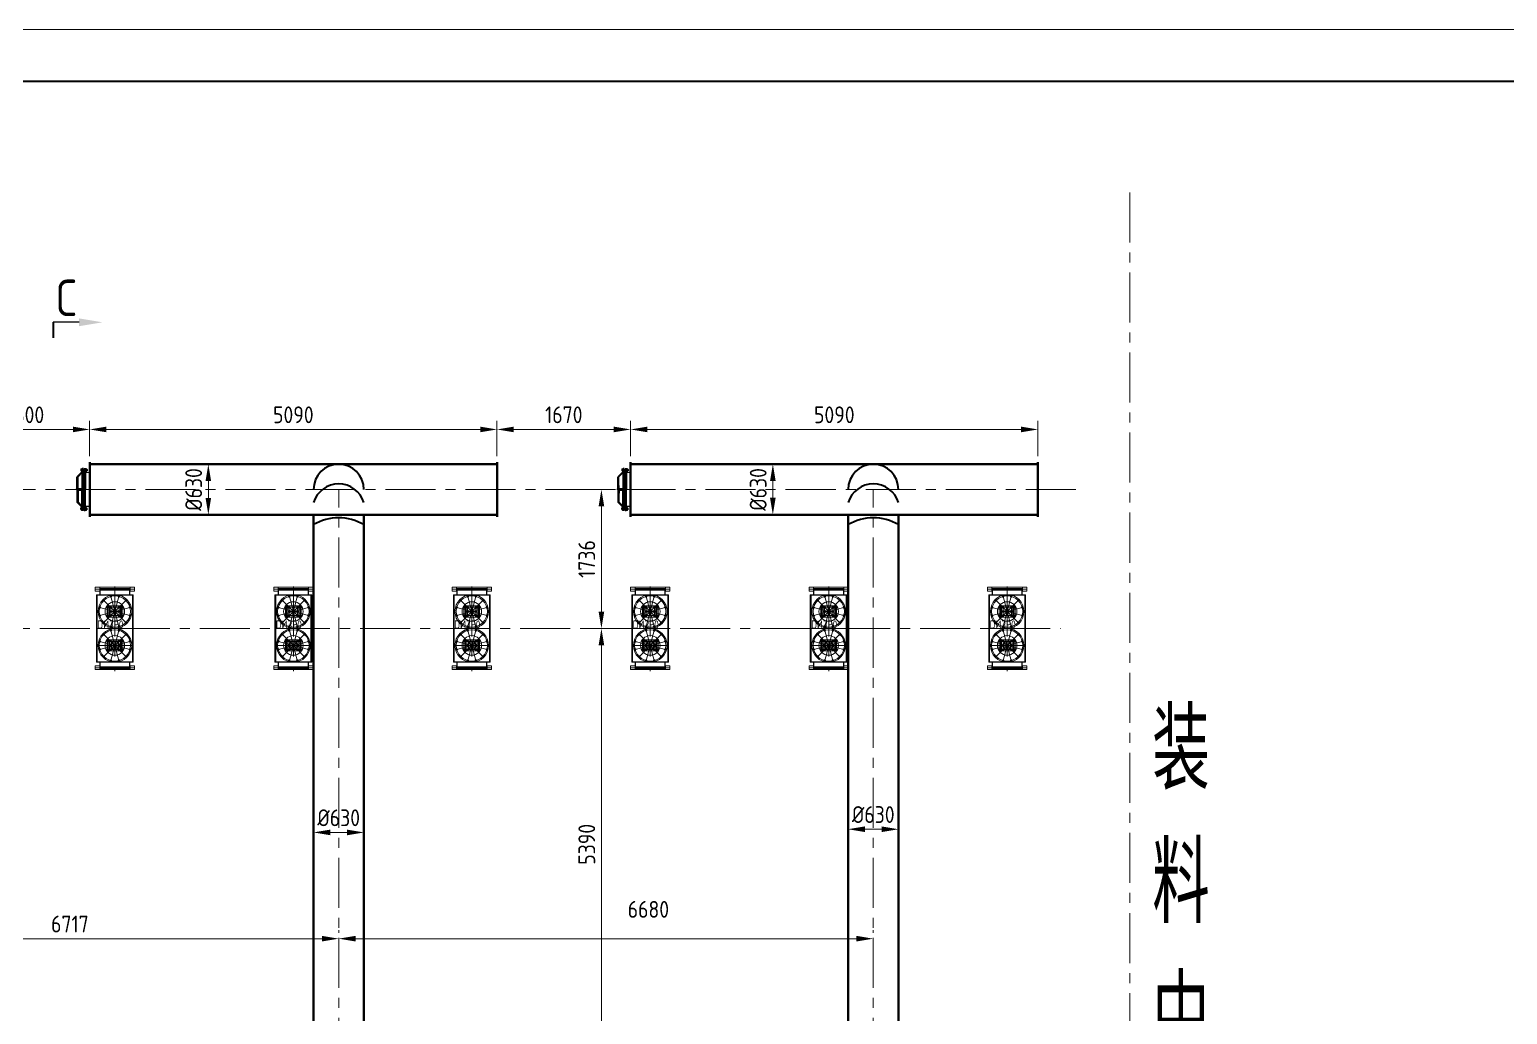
# Model space of a CAD drawing. Header units: millimetres. Extents: x 188205 to 604756, y -401673 to 15123.
# Drawn here: x 354019 to 372487, y -352976 to -340676 of the extents above; entities that cross this region are included whole.
import ezdxf

# ---------------------------------------------------------------- set-up
doc = ezdxf.new("R2010")
doc.units = ezdxf.units.MM
doc.header["$LTSCALE"] = 500
doc.linetypes.add('CENTER', pattern=[2, 1.25, -0.25, 0.25, -0.25])
doc.linetypes.add('PHANTOM2', pattern=[1.25, 0.625, -0.125, 0.125, -0.125, 0.125, -0.125])
for name, color, linetype, lineweight in [('2D', 4, 'PHANTOM2', 20), ('BIAOZHU', 3, 'Continuous', 25), ('SHI', 7, 'Continuous', 40), ('WEN', 3, 'Continuous', 20), ('XI', 2, 'Continuous', 20), ('ZHONG', 1, 'CENTER', 20)]:
    doc.layers.add(name, color=color, linetype=linetype, lineweight=lineweight)
doc.layers.add('air', color=7, linetype='Continuous', lineweight=50, true_color=0x77bec0)
doc.layers.add('HAN', color=9, linetype='Continuous')
doc.layers.add('X1', color=4, linetype='Continuous')
doc.styles.add('GB', font='gbenor.shx', dxfattribs={"bigfont": 'gbcbig.shx'})
doc.dimstyles.new('ISO-60', dxfattribs={"dimscale": 60, "dimtxt": 3.5, "dimasz": 3.5, "dimexe": 1.8, "dimexo": 1.25, "dimgap": 1.3, "dimtad": 1, "dimrnd": 1, "dimdsep": 46, "dimtxsty": 'GB', "dimcen": 0, "dimclrd": 3, "dimclre": 3, "dimclrt": 256, "dimadec": 0, "dimazin": 0, "dimtfac": 1, "dimtix": 1, "dimtmove": 0, "dimatfit": 3, "dimldrblk": 'DOTSMALL', "dimfxl": 0, "dimlwd": 20, "dimlwe": 20, "dimarcsym": 0})
pattern_1 = [(45, (-4402.3579, -2894.9538), (-0.71178518, 0.71178518), [])]
pattern_2 = [(45, (-4402.3579, -2812.4112), (-0.71178518, 0.71178518), [])]
pattern_3 = [(45, (204.382, -1206.0965), (-3.558926, 3.558926), [])]
pattern_4 = [(45, (204.3822, -1206.0965), (-0.7117852, 0.7117852), [])]

# ---------------------------------------------------------------- blocks, each defined once
blk = doc.blocks.new('防爆膜-DN400')
at = {"layer": 'WEN'}
h = blk.add_hatch(dxfattribs=at)
h.set_pattern_fill('ANSI31', color=256, scale=8.05293, style=0)
h.set_pattern_definition(pattern_1)
h.paths.add_polyline_path([(-76, -41), (-77, -41), (-77, -135), (-76, -135)])
h = blk.add_hatch(dxfattribs=at)
h.set_pattern_fill('ANSI31', color=256, scale=8.05293, style=0)
h.set_pattern_definition(pattern_1)
h.paths.add_polyline_path([(-76, -135), (-77, -135), (-77, -209), (-76, -209)])
at = {"layer": 'X1'}
h = blk.add_hatch(dxfattribs=at)
h.set_pattern_fill('ANSI31', color=256, scale=40.26465, style=0)
h.set_pattern_definition(pattern_3)
h.paths.add_polyline_path([(-56, 256), (-56, 256), (-56, 258), (-69, 258), (-69, 251), (-56, 251)])
h.paths.add_polyline_path([(-79, 258), (-93, 258), (-93, 251), (-79, 251)])
h.paths.add_polyline_path([(-79, 231), (-79, 232), (-93, 232), (-93, 227), (-93, 214), (-77, 214), (-77, 229)])
h.paths.add_polyline_path([(-56, 232), (-69, 232), (-69, 231, -0.198912), (-69, 231), (-72, 229), (-72, 214), (-56, 214)])
h = blk.add_hatch(dxfattribs=at)
h.set_pattern_fill('ANSI31', color=256, scale=8.05293, angle=90, style=0)
h.set_pattern_definition([(135, (204.3822, -1206.0965), (-0.7117852, -0.7117852), [])])
h.paths.add_polyline_path([(-76, 229), (-77, 229), (-77, 193), (-76, 193)])
h = blk.add_hatch(dxfattribs=at)
h.set_pattern_fill('ANSI31', color=256, scale=8.05293, angle=90, style=0)
h.set_pattern_definition([(135, (204.3822, -1200.7151), (-0.7117852, -0.7117852), [])])
h.paths.add_polyline_path([(-76, 193), (-77, 193), (-77, 193), (-77, 135), (-76, 135)])
at = {"layer": 'X1', "ltscale": 0.5}
h = blk.add_hatch(dxfattribs=at)
h.set_pattern_fill('ANSI37', color=256, scale=16.10586, style=0)
h.set_pattern_definition([(45, (204.3822, -1206.0965), (-1.4235704, 1.4235704), []), (135, (204.3822, -1206.0965), (-1.4235704, -1.4235704), [])])
h.paths.add_polyline_path([(-72, 229), (-76, 229), (-76, 214), (-72, 214)])
at = {"layer": 'X1'}
h = blk.add_hatch(dxfattribs=at)
h.set_pattern_fill('ANSI31', color=256, scale=24.15879, style=0)
h.set_pattern_definition([(45, (-2178.5933, -2894.9538), (-2.1353555, 2.1353555), [])])
h.paths.add_polyline_path([(-152, 45), (-157, 48), (-157, 21), (-152, 18)])
h.paths.add_polyline_path([(-147, 42), (-152, 45), (-152, 18), (-147, 16)])
h.paths.add_polyline_path([(-152, 18), (-157, 21), (-157, 6), (-152, 6)])
h.paths.add_polyline_path([(-147, 16), (-152, 18), (-152, 6), (-147, 6)])
h.paths.add_polyline_path([(-147, 48), (-152, 48), (-152, 45), (-147, 42)])
h.paths.add_polyline_path([(-152, 48), (-157, 48), (-157, 48), (-152, 45)])
h.paths.add_polyline_path([(-152, -6), (-157, -6), (-157, -48), (-152, -48)])
h.paths.add_polyline_path([(-147, -6), (-152, -6), (-152, -48), (-147, -48)])
h = blk.add_hatch(dxfattribs=at)
h.set_pattern_fill('ANSI31', color=256, scale=8.05293, style=0)
h.set_pattern_definition([(315, (-4402.3579, 2894.9538), (-0.71178518, -0.71178518), [])])
h.paths.add_polyline_path([(-76, 41), (-77, 41), (-77, 135), (-76, 135)])
h = blk.add_hatch(dxfattribs=at)
h.set_pattern_fill('ANSI31', color=256, scale=8.05293, style=0)
h.set_pattern_definition(pattern_4)
h.paths.add_polyline_path([(-76, 40), (-77, 40), (-77, 0), (-76, 0)])
h = blk.add_hatch(dxfattribs=at)
h.set_pattern_fill('ANSI31', color=256, scale=8.05293, style=0)
h.set_pattern_definition(pattern_4)
h.paths.add_polyline_path([(-76, 0), (-77, 0), (-77, -41), (-76, -41)])
at = {"layer": 'X1', "ltscale": 0.5}
h = blk.add_hatch(dxfattribs=at)
h.set_pattern_fill('ANSI31', color=256, scale=8.05293, style=0)
h.set_pattern_definition(pattern_2)
h.paths.add_polyline_path([(-76, -126), (-77, -126), (-77, -188), (-76, -188)])
h = blk.add_hatch(dxfattribs=at)
h.set_pattern_fill('ANSI31', color=256, scale=40.26465, style=0)
h.set_pattern_definition(pattern_3)
h.paths.add_polyline_path([(-93, -232), (-79, -232), (-79, -231), (-77, -229), (-77, -214), (-93, -214)])
h.paths.add_polyline_path([(-93, -251), (-93, -256), (-93, -258), (-79, -258), (-79, -251)])
at = {"layer": 'X1'}
h = blk.add_hatch(dxfattribs=at)
h.set_pattern_fill('ANSI31', color=256, scale=8.05293, style=0)
h.set_pattern_definition(pattern_2)
h.paths.add_polyline_path([(-76, -188), (-77, -188), (-77, -230), (-76, -230)])
at = {"layer": 'X1', "ltscale": 0.5}
h = blk.add_hatch(dxfattribs=at)
h.set_pattern_fill('ANSI31', color=256, scale=40.26465, style=0)
h.set_pattern_definition(pattern_3)
h.paths.add_polyline_path([(-72, -229), (-69, -231, -0.198912), (-69, -231), (-69, -232), (-56, -232), (-56, -227), (-56, -214), (-72, -214)])
h.paths.add_polyline_path([(-56, -258), (-56, -251), (-69, -251), (-69, -258)])
at = {"layer": '2D'}
for p, q in [((-61, 0), (-61, 214)), ((-61, 213), (0, 213)), ((-61, 210), (0, 210)), ((-61, 0), (-61, -214)), ((-61, -210), (0, -210)), ((-61, -213), (0, -213))]:
    blk.add_line(p, q, dxfattribs=at)
at = {"layer": 'HAN'}
for p, q in [((-91, 249), (-56, 249)), ((-91, 235), (-56, 235)), ((-38, 249), (-35, 249)), ((-38, 235), (-35, 235)), ((-91, -235), (-56, -235)), ((-91, -249), (-56, -249)), ((-38, -235), (-35, -235)), ((-38, -249), (-35, -249))]:
    blk.add_line(p, q, dxfattribs=at)
at = {"layer": 'HAN', "linetype": 'Continuous'}
for p, q in [((-160, 6), (-143, 6)), ((-97, 6), (-106, 6)), ((-82, 6), (-81, 6)), ((-160, -6), (-143, -6)), ((-97, -6), (-106, -6)), ((-82, -6), (-81, -6))]:
    blk.add_line(p, q, dxfattribs=at)
at = {"layer": 'SHI'}
for p, q in [((-97, 216), (-155, 158)), ((-93, 214), (-150, 156)), ((-105, 252), (-103, 256)), ((-105, 252), (-105, 231)), ((-105, 231), (-103, 228)), ((-103, 256), (-95, 256)), ((-103, 249), (-95, 249)), ((-103, 235), (-95, 235)), ((-103, 228), (-95, 228)), ((-97, 228), (-97, 216)), ((-97, 216), (-93, 214)), ((-95, 256), (-93, 256)), ((-95, 227), (-95, 256)), ((-95, 256), (-95, 228)), ((-95, 227), (-93, 227)), ((-93, 258), (-93, 10)), ((-79, 258), (-93, 258)), ((-79, 258), (-93, 258)), ((-93, 258), (-93, 199)), ((-93, 227), (-93, 256)), ((-93, 251), (-79, 251)), ((-93, 250), (-56, 250)), ((-93, 234), (-56, 234)), ((-93, 232), (-56, 232)), ((-91, 250), (-91, 234)), ((-81, 214), (-81, 0)), ((-79, 250), (-79, 258)), ((-79, 231), (-79, 234)), ((-79, 231), (-77, 229)), ((-79, 231), (-77, 229)), ((-77, 229), (-77, 0)), ((-77, 229), (-77, 188)), ((-77, 229), (-77, 188)), ((-77, 214), (-77, 0)), ((-77, 209), (-77, 0)), ((-77, 188), (-77, 209)), ((-76, 229), (-76, 0)), ((-75, 194), (-71, 199)), ((-75, 194), (-75, 0)), ((-69, 231), (-72, 229)), ((-72, 229), (-72, 198)), ((-72, 214), (-56, 214)), ((-72, 193), (-68, 197)), ((-72, 193), (-72, 0)), ((-71, 214), (-71, 199)), ((-69, 250), (-69, 258)), ((-69, 258), (-56, 258)), ((-69, 251), (-56, 251)), ((-69, 231), (-69, 234)), ((-68, 214), (-68, 197)), ((-56, 258), (-56, 0)), ((-56, 256), (-53, 256)), ((-56, 256), (-56, 228)), ((-56, 227), (-56, 256)), ((-56, 227), (-53, 227)), ((-53, 252), (-51, 256)), ((-53, 227), (-53, 256)), ((-53, 252), (-53, 231)), ((-53, 231), (-51, 228)), ((-51, 256), (-40, 256)), ((-51, 249), (-40, 249)), ((-51, 235), (-40, 235)), ((-51, 228), (-40, 228)), ((-38, 252), (-40, 256)), ((-38, 231), (-40, 228)), ((-38, 252), (-38, 231)), ((-38, 250), (-36, 250)), ((-38, 234), (-36, 234)), ((-35, 249), (-36, 250)), ((-36, 250), (-36, 234)), ((-36, 234), (-35, 235)), ((-35, 249), (-35, 235)), ((-160, 6), (-97, 6)), ((-160, -6), (-160, 6)), ((-160, 6), (-160, -6)), ((-160, 6), (-160, 6)), ((-157, 6), (-157, 48)), ((-157, 48), (-147, 48)), ((-155, 48), (-155, 158)), ((-155, 158), (-150, 156)), ((-150, 48), (-150, 156)), ((-147, 6), (-147, 48)), ((-143, 6), (-143, -6)), ((-106, 6), (-106, -6)), ((-97, -10), (-97, 10)), ((-91, 10), (-97, 10)), ((-91, 6), (-97, 6)), ((-89, 8), (-91, 10)), ((-89, -10), (-89, 10)), ((-83, 10), (-89, 10)), ((-89, -8), (-89, 8)), ((-83, 6), (-89, 6)), ((-82, 8), (-83, 10)), ((-82, -8), (-82, 8)), ((-82, 6), (-81, 6)), ((-81, 6), (-81, -6)), ((-81, -6), (-81, 6)), ((-81, 6), (-81, 6)), ((-160, -6), (-97, -6)), ((-160, -6), (-160, -6)), ((-157, -6), (-157, -48)), ((-157, -48), (-147, -48)), ((-155, -48), (-155, -158)), ((-155, -158), (-150, -156)), ((-97, -216), (-155, -158)), ((-150, -48), (-150, -156)), ((-93, -214), (-150, -156)), ((-147, -6), (-147, -48)), ((-91, -6), (-97, -6)), ((-91, -10), (-97, -10)), ((-93, -258), (-93, -10)), ((-89, -8), (-91, -10)), ((-83, -6), (-89, -6)), ((-83, -10), (-89, -10)), ((-82, -8), (-83, -10)), ((-82, -6), (-81, -6)), ((-81, -214), (-81, 0)), ((-81, -6), (-81, -6)), ((-77, -209), (-77, 0)), ((-77, -214), (-77, 0)), ((-77, -229), (-77, 0)), ((-76, -229), (-76, 0)), ((-75, -194), (-75, 0)), ((-72, -193), (-72, 0)), ((-56, -258), (-56, 0)), ((-105, -231), (-103, -228)), ((-105, -252), (-105, -231)), ((-105, -252), (-103, -256)), ((-103, -228), (-95, -228)), ((-103, -235), (-95, -235)), ((-103, -249), (-95, -249)), ((-103, -256), (-95, -256)), ((-97, -216), (-93, -214)), ((-97, -228), (-97, -216)), ((-95, -227), (-93, -227)), ((-95, -227), (-95, -256)), ((-95, -256), (-95, -228)), ((-95, -256), (-93, -256)), ((-93, -258), (-93, -192)), ((-93, -227), (-93, -256)), ((-93, -232), (-56, -232)), ((-93, -234), (-56, -234)), ((-93, -250), (-56, -250)), ((-93, -251), (-79, -251)), ((-79, -258), (-93, -258)), ((-79, -258), (-93, -258)), ((-91, -250), (-91, -234)), ((-79, -231), (-77, -229)), ((-79, -231), (-77, -229)), ((-79, -231), (-79, -234)), ((-79, -250), (-79, -258)), ((-75, -194), (-71, -199)), ((-72, -193), (-68, -197)), ((-72, -229), (-72, -198)), ((-72, -214), (-56, -214)), ((-69, -231), (-72, -229)), ((-71, -214), (-71, -199)), ((-69, -231), (-69, -234)), ((-69, -250), (-69, -258)), ((-69, -251), (-56, -251)), ((-69, -258), (-56, -258)), ((-68, -214), (-68, -197)), ((-56, -227), (-53, -227)), ((-56, -227), (-56, -256)), ((-56, -256), (-56, -228)), ((-56, -256), (-53, -256)), ((-53, -227), (-53, -256)), ((-53, -231), (-51, -228)), ((-53, -252), (-53, -231)), ((-53, -252), (-51, -256)), ((-51, -228), (-40, -228)), ((-51, -235), (-40, -235)), ((-51, -249), (-40, -249)), ((-51, -256), (-40, -256)), ((-38, -231), (-40, -228)), ((-38, -252), (-40, -256)), ((-38, -252), (-38, -231)), ((-38, -234), (-36, -234)), ((-38, -250), (-36, -250)), ((-36, -234), (-35, -235)), ((-36, -250), (-36, -234)), ((-35, -249), (-36, -250)), ((-35, -249), (-35, -235))]:
    blk.add_line(p, q, dxfattribs=at)
at = {"layer": 'SHI', "ltscale": 0.5}
for p, q in [((-93, 214), (-77, 214)), ((-77, 229), (-72, 229)), ((-77, 215), (-77, 215)), ((-76, 214), (-72, 214)), ((-93, -214), (-77, -214)), ((-77, -229), (-72, -229)), ((-76, -214), (-72, -214))]:
    blk.add_line(p, q, dxfattribs=at)
at = {"layer": 'SHI'}
for centre, radius, start, end in [((-100, 253), 5.6, 188.9393, 231.0607), ((-92, 242), 13.1, 147.7958, 212.2042), ((-100, 230), 5.6, 128.9393, 171.0607), ((-70, 231), 0.403, 315, 0), ((-48, 253), 5.6, 188.9393, 231.0607), ((-40, 242), 13.1, 147.7958, 212.2042), ((-48, 230), 5.6, 128.9393, 171.0607), ((-44, 253), 5.6, 308.9393, 351.0607), ((-51, 242), 13.1, 327.7958, 32.2042), ((-44, 230), 5.6, 8.9393, 51.0607), ((-93, 9), 3.39, 311.5501, 348.4499), ((-107, 0), 18.1, 340.1469, 19.8531), ((-85, 9), 3.39, 311.5501, 348.4499), ((-100, 0), 18.1, 340.1469, 19.8531), ((-93, -9), 3.39, 11.5501, 48.4499), ((-85, -9), 3.39, 11.5501, 48.4499), ((-100, -230), 5.6, 188.9393, 231.0607), ((-92, -242), 13.1, 147.7958, 212.2042), ((-100, -253), 5.6, 128.9393, 171.0607), ((-70, -231), 0.403, 0, 45), ((-48, -230), 5.6, 188.9393, 231.0607), ((-40, -242), 13.1, 147.7958, 212.2042), ((-48, -253), 5.6, 128.9393, 171.0607), ((-44, -230), 5.6, 308.9393, 351.0607), ((-51, -242), 13.1, 327.7958, 32.2042), ((-44, -253), 5.6, 8.9393, 51.0607)]:
    blk.add_arc(centre, radius, start, end, dxfattribs=at)
at = {"layer": 'WEN', "ltscale": 0.5}
for points in [[(-83, 214), (-81, 211), (-81, 214)], [(-68, 210), (-64, 214), (-68, 214)], [(-83, -214), (-81, -211), (-81, -214)], [(-68, -210), (-64, -214), (-68, -214)], [(-68, -210), (-64, -214), (-68, -214)]]:
    blk.add_solid(points, dxfattribs=at)
at = {"layer": 'ZHONG'}
for p, q in [((-95, 215), (-152, 157)), ((-27, 242), (-109, 242)), ((-95, 225), (-95, 215)), ((-165, 0), (0, 0)), ((-152, 0), (-152, 157)), ((-152, 0), (-152, -157)), ((-95, -215), (-152, -157)), ((-27, -242), (-109, -242)), ((-95, -225), (-95, -215))]:
    blk.add_line(p, q, dxfattribs=at)
blk = doc.blocks.new('air-master-1')
at = {"layer": 'air'}
for p, q in [((-27325, 16566), (-27325, 15886)), ((-27325, 16541), (-22235, 16541)), ((-22235, 16566), (-22235, 15886)), ((-20565, 16566), (-20565, 15886)), ((-20565, 16541), (-15475, 16541)), ((-15475, 16566), (-15475, 15886)), ((-27325, 15911), (-22235, 15911)), ((-24528, 410), (-24528, 15911)), ((-23898, 410), (-23898, 15911)), ((-20565, 15911), (-15475, 15911)), ((-17848, 510), (-17848, 15911)), ((-17218, 510), (-17218, 15911))]:
    blk.add_line(p, q, dxfattribs=at)
at = {"layer": 'SHI'}
for centre, radius, start, end in [((-24213, 16226), 315, 0, 180), ((-17533, 16226), 315, 0, 180), ((-24213, 15965), 330, 17.588, 162.412), ((-17533, 15965), 330, 17.588, 162.412), ((-24213, 15241), 630, 60, 120), ((-17533, 15241), 630, 60, 120)]:
    blk.add_arc(centre, radius, start, end, dxfattribs=at)
at = {"layer": 'ZHONG'}
for p, q in [((-15003, 16226), (-31833, 16226)), ((-24213, 0), (-24213, 16226)), ((-17533, 0), (-17533, 16226))]:
    blk.add_line(p, q, dxfattribs=at)
for p in [(-27325, 16226), (-20565, 16226)]:
    blk.add_blockref('防爆膜-DN400', p)
blk = doc.blocks.new('剖切箭头(上右)')
at = {"layer": 'BIAOZHU'}
blk.add_line((5, 0), (0, 0), dxfattribs=at)
blk.add_solid([(5, 0.75), (5, -0.75), (9.5, 0)], dxfattribs=at)
at = {"layer": 'SHI'}
blk.add_line((0, 0), (0, -3), dxfattribs=at)
at = {"layer": 'BIAOZHU', "style": 'GB', "flags": 8}
blk.add_attdef('A', (0.41, 1.2), '', height=7, dxfattribs=at)
blk = doc.blocks.new('*D158')
at = {"layer": 'Defpoints', "color": 0}
for p in [(360895, -348156), (360895, -353546), (361165, -353546)]:
    blk.add_point(p, dxfattribs=at)
at = {"layer": 'WEN', "color": 3, "lineweight": 20}
for p, q in [((360970, -348156), (361273, -348156)), ((361165, -348366), (361165, -353336)), ((360970, -353546), (361273, -353546))]:
    blk.add_line(p, q, dxfattribs=at)
at = {"layer": 'WEN', "color": 3}
for points in [[(361130, -348366), (361200, -348366), (361165, -348156)], [(361130, -353336), (361200, -353336), (361165, -353546)]]:
    blk.add_solid(points, dxfattribs=at)
at = {"layer": 'WEN', "insert": (360982, -350851), "char_height": 210, "attachment_point": 5, "rotation": 90, "style": 'GB'}
blk.add_mtext('5390', dxfattribs=at)
blk = doc.blocks.new('_DotSmall')
at = {"color": 0, "linetype": 'ByBlock', "const_width": 0.5}
blk.add_lwpolyline([(-0.0625, 0, 1), (0.0625, 0, 1)], format="xyb", close=True, dxfattribs=at)
blk = doc.blocks.new('*D160')
at = {"layer": 'Defpoints', "color": 0}
for p in [(360746, -346420), (361165, -346420), (360895, -348156)]:
    blk.add_point(p, dxfattribs=at)
at = {"layer": 'WEN', "color": 3, "lineweight": 20}
for p, q in [((360821, -346420), (361273, -346420)), ((361165, -347946), (361165, -346630)), ((360970, -348156), (361273, -348156))]:
    blk.add_line(p, q, dxfattribs=at)
at = {"layer": 'WEN', "color": 3}
for points in [[(361130, -346630), (361200, -346630), (361165, -346420)], [(361130, -347946), (361200, -347946), (361165, -348156)]]:
    blk.add_solid(points, dxfattribs=at)
at = {"layer": 'WEN', "insert": (360982, -347288), "char_height": 210, "attachment_point": 5, "rotation": 90, "style": 'GB'}
blk.add_mtext('1736', dxfattribs=at)
blk = doc.blocks.new('*D170')
at = {"layer": 'Defpoints', "color": 0}
for p in [(354770, -345670), (353170, -346080), (354770, -346080)]:
    blk.add_point(p, dxfattribs=at)
at = {"layer": 'WEN', "color": 3, "lineweight": 20}
for p, q in [((353170, -346005), (353170, -345562)), ((353380, -345670), (354560, -345670)), ((354770, -346005), (354770, -345562))]:
    blk.add_line(p, q, dxfattribs=at)
at = {"layer": 'WEN', "color": 3}
for points in [[(353380, -345635), (353380, -345705), (353170, -345670)], [(354560, -345635), (354560, -345705), (354770, -345670)]]:
    blk.add_solid(points, dxfattribs=at)
at = {"layer": 'WEN', "insert": (353970, -345487), "char_height": 210, "attachment_point": 5, "style": 'GB'}
blk.add_mtext('1600', dxfattribs=at)
blk = doc.blocks.new('*D171')
at = {"layer": 'Defpoints', "color": 0}
for p in [(359860, -345670), (354770, -346080), (359860, -346080)]:
    blk.add_point(p, dxfattribs=at)
at = {"layer": 'WEN', "color": 3, "lineweight": 20}
for p, q in [((354770, -346005), (354770, -345562)), ((354980, -345670), (359650, -345670)), ((359860, -346005), (359860, -345562))]:
    blk.add_line(p, q, dxfattribs=at)
at = {"layer": 'WEN', "color": 3}
for points in [[(354980, -345635), (354980, -345705), (354770, -345670)], [(359650, -345635), (359650, -345705), (359860, -345670)]]:
    blk.add_solid(points, dxfattribs=at)
at = {"layer": 'WEN', "insert": (357315, -345487), "char_height": 210, "attachment_point": 5, "style": 'GB'}
blk.add_mtext('5090', dxfattribs=at)
blk = doc.blocks.new('*D172')
at = {"layer": 'Defpoints', "color": 0}
for p in [(361530, -345670), (359860, -346080), (361530, -346079)]:
    blk.add_point(p, dxfattribs=at)
at = {"layer": 'WEN', "color": 3, "lineweight": 20}
for p, q in [((359860, -346005), (359860, -345562)), ((360070, -345670), (361320, -345670)), ((361530, -346004), (361530, -345562))]:
    blk.add_line(p, q, dxfattribs=at)
at = {"layer": 'WEN', "color": 3}
for points in [[(360070, -345635), (360070, -345705), (359860, -345670)], [(361320, -345635), (361320, -345705), (361530, -345670)]]:
    blk.add_solid(points, dxfattribs=at)
at = {"layer": 'WEN', "insert": (360695, -345487), "char_height": 210, "attachment_point": 5, "style": 'GB'}
blk.add_mtext('1670', dxfattribs=at)
blk = doc.blocks.new('*D173')
at = {"layer": 'Defpoints', "color": 0}
for p in [(366620, -345670), (361530, -346079), (366620, -346079)]:
    blk.add_point(p, dxfattribs=at)
at = {"layer": 'WEN', "color": 3, "lineweight": 20}
for p, q in [((361530, -346004), (361530, -345562)), ((361740, -345670), (366410, -345670)), ((366620, -346004), (366620, -345562))]:
    blk.add_line(p, q, dxfattribs=at)
at = {"layer": 'WEN', "color": 3}
for points in [[(361740, -345635), (361740, -345705), (361530, -345670)], [(366410, -345635), (366410, -345705), (366620, -345670)]]:
    blk.add_solid(points, dxfattribs=at)
at = {"layer": 'WEN', "insert": (364075, -345487), "char_height": 210, "attachment_point": 5, "style": 'GB'}
blk.add_mtext('5090', dxfattribs=at)
blk = doc.blocks.new('*D175')
at = {"layer": 'Defpoints', "color": 0}
for p in [(356212, -346105), (356253, -346105), (356212, -346735)]:
    blk.add_point(p, dxfattribs=at)
at = {"layer": 'WEN', "color": 3, "lineweight": 20}
for p, q in [((356287, -346105), (356361, -346105)), ((356253, -346525), (356253, -346315)), ((356287, -346735), (356361, -346735))]:
    blk.add_line(p, q, dxfattribs=at)
at = {"layer": 'WEN', "color": 3}
for points in [[(356218, -346315), (356288, -346315), (356253, -346105)], [(356218, -346525), (356288, -346525), (356253, -346735)]]:
    blk.add_solid(points, dxfattribs=at)
at = {"layer": 'WEN', "insert": (356070, -346420), "char_height": 210, "attachment_point": 5, "rotation": 90, "style": 'GB'}
blk.add_mtext('%%c630', dxfattribs=at)
blk = doc.blocks.new('*D176')
at = {"layer": 'Defpoints', "color": 0}
for p in [(363277, -346104), (363307, -346104), (363277, -346734)]:
    blk.add_point(p, dxfattribs=at)
at = {"layer": 'WEN', "color": 3, "lineweight": 20}
for p, q in [((363352, -346104), (363415, -346104)), ((363307, -346524), (363307, -346314)), ((363352, -346734), (363415, -346734))]:
    blk.add_line(p, q, dxfattribs=at)
at = {"layer": 'WEN', "color": 3}
for points in [[(363272, -346314), (363342, -346314), (363307, -346104)], [(363272, -346524), (363342, -346524), (363307, -346734)]]:
    blk.add_solid(points, dxfattribs=at)
at = {"layer": 'WEN', "insert": (363124, -346419), "char_height": 210, "attachment_point": 5, "rotation": 90, "style": 'GB'}
blk.add_mtext('%%c630', dxfattribs=at)
blk = doc.blocks.new('*D193')
at = {"layer": 'Defpoints', "color": 0}
for p in [(357567, -350703), (358197, -350703), (358197, -350703)]:
    blk.add_point(p, dxfattribs=at)
at = {"layer": 'WEN', "color": 3, "lineweight": 20}
for p, q in [((357567, -350628), (357567, -350595)), ((358197, -350628), (358197, -350595)), ((357777, -350703), (357987, -350703))]:
    blk.add_line(p, q, dxfattribs=at)
at = {"layer": 'WEN', "color": 3}
for points in [[(357777, -350668), (357777, -350738), (357567, -350703)], [(357987, -350668), (357987, -350738), (358197, -350703)]]:
    blk.add_solid(points, dxfattribs=at)
at = {"layer": 'WEN', "insert": (357882, -350520), "char_height": 210, "attachment_point": 5, "style": 'GB'}
blk.add_mtext('%%c630', dxfattribs=at)
blk = doc.blocks.new('*D194')
at = {"layer": 'Defpoints', "color": 0}
for p in [(364877, -350663), (364247, -350703), (364877, -350703)]:
    blk.add_point(p, dxfattribs=at)
at = {"layer": 'WEN', "color": 3, "lineweight": 20}
for p, q in [((364247, -350628), (364247, -350555)), ((364457, -350663), (364667, -350663)), ((364877, -350628), (364877, -350555))]:
    blk.add_line(p, q, dxfattribs=at)
at = {"layer": 'WEN', "color": 3}
for points in [[(364457, -350628), (364457, -350698), (364247, -350663)], [(364667, -350628), (364667, -350698), (364877, -350663)]]:
    blk.add_solid(points, dxfattribs=at)
at = {"layer": 'WEN', "insert": (364562, -350480), "char_height": 210, "attachment_point": 5, "style": 'GB'}
blk.add_mtext('%%c630', dxfattribs=at)
blk = doc.blocks.new('*D646')
at = {"layer": 'Defpoints', "color": 0}
for p in [(351165, -352030), (357882, -352030), (357882, -352030)]:
    blk.add_point(p, dxfattribs=at)
at = {"layer": 'WEN', "color": 3, "lineweight": 20}
for p, q in [((351165, -351955), (351165, -351922)), ((357882, -351955), (357882, -351922)), ((351375, -352030), (357672, -352030))]:
    blk.add_line(p, q, dxfattribs=at)
at = {"layer": 'WEN', "color": 3}
for points in [[(351375, -351995), (351375, -352065), (351165, -352030)], [(357672, -351995), (357672, -352065), (357882, -352030)]]:
    blk.add_solid(points, dxfattribs=at)
at = {"layer": 'WEN', "insert": (354523, -351847), "char_height": 210, "attachment_point": 5, "style": 'GB'}
blk.add_mtext('6717', dxfattribs=at)
blk = doc.blocks.new('*D647')
at = {"layer": 'Defpoints', "color": 0}
for p in [(357882, -352030), (364562, -352030), (364562, -352030)]:
    blk.add_point(p, dxfattribs=at)
at = {"layer": 'WEN', "color": 3, "lineweight": 20}
for p, q in [((357882, -351955), (357882, -351922)), ((364562, -351955), (364562, -351922)), ((358092, -352030), (364352, -352030))]:
    blk.add_line(p, q, dxfattribs=at)
at = {"layer": 'WEN', "color": 3}
for points in [[(358092, -351995), (358092, -352065), (357882, -352030)], [(364352, -351995), (364352, -352065), (364562, -352030)]]:
    blk.add_solid(points, dxfattribs=at)
at = {"layer": 'WEN', "insert": (361752, -351664), "char_height": 210, "attachment_point": 5, "style": 'GB'}
blk.add_mtext('6680', dxfattribs=at)
blk = doc.blocks.new('wf-3tf-dn350-c')
for p, q in [((-189, 514), (-245, 514)), ((-245, 514), (-245, 490)), ((0, 490), (-245, 490)), ((-245, 466), (-245, 490)), ((0, 490), (-245, 490)), ((-189, 466), (-245, 466)), ((-230, -420), (-230, 420)), ((-230, 420), (230, 420)), ((-230, -420), (-230, 420)), ((-220, -420), (-220, 420)), ((-220, -420), (-220, 420)), ((-220, 415), (220, 415)), ((-190, 490), (-190, 514)), ((-190, 514), (245, 514)), ((-190, 490), (-190, 466)), ((-189, 500), (0, 500)), ((0, 500), (-189, 500)), ((-189, 415), (-189, 480)), ((-189, 480), (0, 480)), ((0, 480), (-189, 480)), ((0, 415), (-189, 415)), ((-184, 415), (-184, 480)), ((-39, 406), (-62, 396)), ((-55, 412), (-46, 389)), ((0, 212), (-54, 415)), ((188, 500), (0, 500)), ((0, 500), (188, 500)), ((0, 490), (245, 490)), ((0, 490), (245, 490)), ((188, 480), (0, 480)), ((0, 480), (188, 480)), ((0, 415), (188, 415)), ((0, 212), (54, 415)), ((63, 399), (38, 402)), ((52, 413), (49, 389)), ((184, 415), (184, 480)), ((188, 415), (188, 480)), ((188, 466), (245, 466)), ((190, 490), (190, 514)), ((190, 490), (190, 466)), ((220, 420), (220, -420)), ((220, 420), (220, -420)), ((230, 420), (230, -420)), ((230, 420), (230, -420)), ((230, -91), (230, 389)), ((230, 32), (230, 389)), ((245, 514), (245, 490)), ((245, 466), (245, 490)), ((0, 212), (-203, 266)), ((0, 212), (-203, 158)), ((-201, 264), (-177, 261)), ((-187, 275), (-190, 250)), ((0, 212), (-149, 361)), ((0, 212), (-149, 63)), ((-148, 358), (-128, 343)), ((-131, 360), (-146, 340)), ((-98, 143), (-98, 281)), ((-98, 281), (98, 281)), ((-98, 264), (98, 264)), ((-84, 143), (-84, 281)), ((-69, 143), (-69, 281)), ((0, 212), (-54, 9)), ((0, 212), (149, 361)), ((0, 212), (203, 266)), ((0, 212), (54, 9)), ((0, 212), (149, 63)), ((0, 212), (203, 158)), ((69, 143), (69, 281)), ((84, 143), (84, 281)), ((98, 143), (98, 281)), ((148, 343), (128, 358)), ((146, 360), (131, 340)), ((200, 267), (177, 258)), ((194, 251), (184, 274)), ((230, 320), (230, 330)), ((-200, 157), (-177, 166)), ((-194, 173), (-184, 150)), ((-148, 81), (-128, 66)), ((-146, 64), (-131, 84)), ((-98, 160), (98, 160)), ((-98, 143), (98, 143)), ((-63, 25), (-38, 22)), ((-52, 11), (-49, 35)), ((39, 18), (62, 28)), ((55, 12), (46, 35)), ((148, 66), (128, 81)), ((131, 64), (146, 84)), ((201, 160), (177, 163)), ((187, 149), (190, 174)), ((230, 32), (220, 32)), ((220, 32), (220, 0)), ((220, 14), (230, 14)), ((220, 12), (230, 12)), ((230, 0), (230, 63)), ((230, 25), (230, 32)), ((230, 25), (230, 0)), ((230, -25), (230, 0)), ((0, -212), (-203, -158)), ((-201, -160), (-177, -163)), ((-187, -149), (-190, -174)), ((0, -212), (-149, -63)), ((-148, -66), (-128, -81)), ((-131, -64), (-146, -84)), ((-98, -281), (-98, -143)), ((-98, -143), (98, -143)), ((-98, -160), (98, -160)), ((-84, -281), (-84, -143)), ((-69, -281), (-69, -143)), ((-39, -18), (-62, -28)), ((-55, -12), (-46, -35)), ((0, -212), (-54, -9)), ((-52, -281), (-52, -143)), ((0, -212), (54, -9)), ((0, -212), (149, -63)), ((0, -212), (203, -158)), ((63, -25), (38, -22)), ((52, -11), (49, -35)), ((52, -281), (52, -143)), ((69, -281), (69, -143)), ((84, -281), (84, -143)), ((98, -281), (98, -143)), ((148, -81), (128, -66)), ((146, -64), (131, -84)), ((200, -157), (177, -166)), ((194, -173), (184, -150)), ((220, -12), (230, -12)), ((220, -14), (230, -14)), ((220, -32), (220, -25)), ((230, -32), (220, -32)), ((230, 0), (230, -189)), ((230, 0), (230, -189)), ((230, -25), (230, -32)), ((230, -389), (230, -34)), ((230, -389), (230, -34)), ((0, -212), (-203, -266)), ((-200, -267), (-177, -258)), ((-194, -251), (-184, -274)), ((0, -212), (-149, -361)), ((-148, -343), (-128, -358)), ((-146, -360), (-131, -340)), ((-98, -264), (98, -264)), ((-98, -281), (98, -281)), ((0, -212), (-54, -415)), ((0, -212), (54, -415)), ((0, -212), (149, -361)), ((0, -212), (203, -266)), ((148, -358), (128, -343)), ((131, -360), (146, -340)), ((201, -264), (177, -261)), ((187, -275), (190, -250)), ((230, -330), (230, -320)), ((230, -330), (230, -320)), ((-189, -466), (-245, -466)), ((-245, -466), (-245, -490)), ((0, -490), (-245, -490)), ((0, -490), (-245, -490)), ((-245, -514), (-245, -490)), ((-189, -514), (-245, -514)), ((-230, -420), (230, -420)), ((-220, -415), (220, -415)), ((-190, -490), (-190, -466)), ((-190, -490), (-190, -514)), ((-190, -514), (245, -514)), ((0, -415), (-189, -415)), ((-189, -415), (-189, -480)), ((-189, -480), (0, -480)), ((0, -480), (-189, -480)), ((-189, -500), (0, -500)), ((0, -500), (-189, -500)), ((-184, -415), (-184, -480)), ((-63, -399), (-38, -402)), ((-52, -413), (-49, -389)), ((0, -415), (188, -415)), ((0, -420), (188, -420)), ((188, -480), (0, -480)), ((0, -480), (188, -480)), ((0, -490), (245, -490)), ((0, -490), (245, -490)), ((188, -500), (0, -500)), ((0, -500), (188, -500)), ((39, -406), (62, -396)), ((55, -412), (46, -389)), ((184, -415), (184, -480)), ((188, -415), (188, -480)), ((188, -466), (245, -466)), ((190, -490), (190, -466)), ((190, -490), (190, -514)), ((245, -466), (245, -490)), ((245, -514), (245, -490))]:
    blk.add_line(p, q)
for points in [[(-59, 407), (-60, 397), (-52, 391), (-42, 395), (-41, 405), (-49, 411)], [(47, 410), (40, 402), (44, 393), (55, 391), (61, 399), (57, 409)], [(-198, 259), (-190, 252), (-181, 256), (-179, 267), (-187, 273), (-197, 269)], [(-149, 352), (-145, 342), (-134, 341), (-128, 349), (-132, 358), (-142, 360)], [(-89, 273), (-95, 264), (-89, 255), (-79, 255), (-74, 264), (-79, 273)], [(-57, 273), (-63, 264), (-57, 255), (-47, 255), (-42, 264), (-47, 273)], [(47, 273), (41, 264), (47, 255), (57, 255), (62, 264), (57, 273)], [(79, 273), (73, 264), (79, 255), (89, 255), (94, 264), (89, 273)], [(140, 361), (130, 357), (129, 346), (137, 340), (146, 344), (148, 354)], [(195, 271), (185, 272), (179, 264), (183, 254), (193, 253), (199, 261)], [(-195, 153), (-185, 152), (-179, 160), (-183, 170), (-193, 171), (-199, 163)], [(-140, 63), (-130, 67), (-129, 78), (-137, 84), (-146, 80), (-148, 70)], [(-89, 169), (-95, 160), (-89, 151), (-79, 151), (-74, 160), (-79, 169)], [(-57, 169), (-63, 160), (-57, 151), (-47, 151), (-42, 160), (-47, 169)], [(-47, 14), (-40, 22), (-44, 31), (-55, 33), (-61, 25), (-57, 15)], [(47, 169), (41, 160), (47, 151), (57, 151), (62, 160), (57, 169)], [(59, 17), (60, 27), (52, 33), (42, 29), (41, 19), (49, 13)], [(79, 169), (73, 160), (79, 151), (89, 151), (94, 160), (89, 169)], [(149, 72), (145, 82), (134, 83), (128, 75), (132, 66), (142, 64)], [(198, 165), (190, 172), (181, 168), (179, 157), (187, 151), (197, 155)], [(-198, -165), (-190, -172), (-181, -168), (-179, -157), (-187, -151), (-197, -155)], [(-149, -72), (-145, -82), (-134, -83), (-128, -75), (-132, -66), (-142, -64)], [(-89, -151), (-95, -160), (-89, -169), (-79, -169), (-74, -160), (-79, -151)], [(-57, -151), (-63, -160), (-57, -169), (-47, -169), (-42, -160), (-47, -151)], [(-59, -17), (-60, -27), (-52, -33), (-42, -29), (-41, -19), (-49, -13)], [(47, -14), (40, -22), (44, -31), (55, -33), (61, -25), (57, -15)], [(47, -151), (41, -160), (47, -169), (57, -169), (62, -160), (57, -151)], [(140, -63), (130, -67), (129, -78), (137, -84), (146, -80), (148, -70)], [(195, -153), (185, -152), (179, -160), (183, -170), (193, -171), (199, -163)], [(-195, -271), (-185, -272), (-179, -264), (-183, -254), (-193, -253), (-199, -261)], [(-140, -361), (-130, -357), (-129, -346), (-137, -340), (-146, -344), (-148, -354)], [(-89, -255), (-95, -264), (-89, -273), (-79, -273), (-74, -264), (-79, -255)], [(-57, -255), (-63, -264), (-57, -273), (-47, -273), (-42, -264), (-47, -255)], [(47, -255), (41, -264), (47, -273), (57, -273), (62, -264), (57, -255)], [(79, -255), (73, -264), (79, -273), (89, -273), (94, -264), (89, -255)], [(149, -352), (145, -342), (134, -341), (128, -349), (132, -358), (142, -360)], [(198, -259), (190, -252), (181, -256), (179, -267), (187, -273), (197, -269)], [(-47, -410), (-40, -402), (-44, -393), (-55, -391), (-61, -399), (-57, -409)], [(59, -407), (60, -397), (52, -391), (42, -395), (41, -405), (49, -411)]]:
    blk.add_lwpolyline(points, close=True)
for centre, radius in [((0, 212), 210), ((0, 212), 196), ((-51, 401), 9), ((-51, 401), 6), ((51, 401), 9), ((51, 401), 6), ((-189, 263), 9), ((-189, 263), 6), ((-138, 350), 9), ((-138, 350), 6), ((0, 212), 122), ((-84, 264), 9.09), ((-84, 264), 7), ((-84, 264), 6), ((-52, 264), 9.09), ((-52, 264), 7), ((-52, 264), 6), ((0, 212), 56), ((0, 212), 51.5), ((0, 212), 47), ((52, 264), 9.09), ((52, 264), 7), ((52, 264), 6), ((84, 264), 9.09), ((84, 264), 7), ((84, 264), 6), ((138, 350), 9), ((138, 350), 6), ((189, 263), 9), ((189, 263), 6), ((-189, 161), 9), ((-189, 161), 6), ((-138, 74), 9), ((-138, 74), 6), ((-84, 160), 9.09), ((-84, 160), 7), ((-84, 160), 6), ((-52, 160), 9.09), ((-51, 23), 9), ((-52, 160), 7), ((-52, 160), 6), ((-51, 23), 6), ((51, 23), 9), ((52, 160), 9.09), ((52, 160), 7), ((51, 23), 6), ((52, 160), 6), ((84, 160), 9.09), ((84, 160), 7), ((84, 160), 6), ((138, 74), 9), ((138, 74), 6), ((189, 161), 9), ((189, 161), 6), ((0, -212), 210), ((-189, -161), 9), ((0, -212), 196), ((-189, -161), 6), ((-138, -74), 9), ((-138, -74), 6), ((0, -212), 122), ((-84, -160), 9.09), ((-84, -160), 7), ((-84, -160), 6), ((-52, -160), 9.09), ((-51, -23), 9), ((-52, -160), 7), ((-52, -160), 6), ((-51, -23), 6), ((51, -23), 9), ((52, -160), 9.09), ((51, -23), 6), ((52, -160), 7), ((52, -160), 6), ((84, -160), 9.09), ((84, -160), 7), ((84, -160), 6), ((138, -74), 9), ((138, -74), 6), ((189, -161), 9), ((189, -161), 6), ((-189, -263), 9), ((-189, -263), 6), ((-138, -350), 9), ((-138, -350), 6), ((-84, -264), 9.09), ((-84, -264), 7), ((-84, -264), 6), ((-52, -264), 9.09), ((-52, -264), 7), ((-52, -264), 6), ((52, -264), 9.09), ((52, -264), 7), ((52, -264), 6), ((84, -264), 9.09), ((84, -264), 7), ((84, -264), 6), ((138, -350), 9), ((138, -350), 6), ((189, -263), 9), ((189, -263), 6), ((-51, -401), 9), ((-51, -401), 6), ((51, -401), 9), ((51, -401), 6)]:
    blk.add_circle(centre, radius)
for centre, radius, start, end in [((-51, 401), 5.25, 105, 13.9742), ((51, 401), 5.25, 75, 343.9742), ((-189, 263), 5.25, 165, 73.9742), ((-138, 350), 5.25, 135, 43.9742), ((-84, 264), 5, 90, 0), ((-52, 264), 5, 90, 0), ((52, 264), 5, 90, 0), ((84, 264), 5, 90, 0), ((138, 350), 5.25, 45, 313.9742), ((189, 263), 5.25, 15, 283.9742), ((-189, 161), 5.25, 195, 103.9742), ((-138, 74), 5.25, 225, 133.9742), ((-84, 160), 5, 90, 0), ((-52, 160), 5, 90, 0), ((-51, 23), 5.25, 255, 163.9742), ((51, 23), 5.25, 285, 193.9742), ((52, 160), 5, 90, 0), ((84, 160), 5, 90, 0), ((138, 74), 5.25, 315, 223.9742), ((189, 161), 5.25, 345, 253.9742), ((-189, -161), 5.25, 165, 73.9742), ((-138, -74), 5.25, 135, 43.9742), ((-84, -160), 5, 90, 0), ((-52, -160), 5, 90, 0), ((-51, -23), 5.25, 105, 13.9742), ((51, -23), 5.25, 75, 343.9742), ((52, -160), 5, 90, 0), ((84, -160), 5, 90, 0), ((138, -74), 5.25, 45, 313.9742), ((189, -161), 5.25, 15, 283.9742), ((-189, -263), 5.25, 195, 103.9742), ((-138, -350), 5.25, 225, 133.9742), ((-84, -264), 5, 90, 0), ((-52, -264), 5, 90, 0), ((52, -264), 5, 90, 0), ((84, -264), 5, 90, 0), ((138, -350), 5.25, 315, 223.9742), ((189, -263), 5.25, 345, 253.9742), ((-51, -401), 5.25, 255, 163.9742), ((51, -401), 5.25, 285, 193.9742)]:
    blk.add_arc(centre, radius, start, end)
at = {"layer": 'ZHONG'}
for p, q in [((0, -524), (0, 534)), ((-208, 212), (208, 212)), ((-220, 0), (230, 0)), ((-73, -212), (72, -212))]:
    blk.add_line(p, q, dxfattribs=at)
at = {"insert": (-220, 0), "char_height": 100, "attachment_point": 1, "style": 'GB'}
blk.add_mtext_dynamic_manual_height_columns('DN350', width=423.33, gutter_width=12.5, heights=[0], dxfattribs=at)
blk = doc.blocks.new('air-burner-all-a')
at = {"layer": 'ZHONG'}
for p, q in [((1462, 5390), (19214, 5390)), ((1462, -5390), (19214, -5390))]:
    blk.add_line(p, q, dxfattribs=at)
at = {"xscale": -1, "rotation": 180}
for p in [(2939, 5390), (5169, 5390), (7399, 5390), (9629, 5390), (11859, 5390), (14089, 5390), (16319, 5390), (18549, 5390)]:
    blk.add_blockref('wf-3tf-dn350-c', p, dxfattribs=at)
for p in [(2939, -5390), (5169, -5390), (7399, -5390), (9629, -5390), (11859, -5390), (14089, -5390), (16319, -5390), (18549, -5390)]:
    blk.add_blockref('wf-3tf-dn350-c', p)

msp = doc.modelspace()

# ---------------------------------------------------------------- linework, layer by layer
at = {"layer": 'SHI'}
msp.add_lwpolyline([(344333.636, -378635.955), (396723.636, -378635.955), (396723.636, -341325.955), (344333.636, -341325.955)], close=True, dxfattribs=at)
at = {"layer": 'XI'}
msp.add_lwpolyline([(342708.636, -379285.955), (397373.636, -379285.955), (397373.636, -340675.955), (342708.636, -340675.955)], close=True, dxfattribs=at)
at = {"layer": 'ZHONG'}
msp.add_line((367766.215, -342709.221), (367766.215, -365192.895), dxfattribs=at)

# ---------------------------------------------------------------- block references
ref = msp.add_blockref('剖切箭头(上右)', (354313.437, -344331.868), dxfattribs=dict(xscale=65, yscale=65, zscale=65))
ref.add_attrib('A', 'C', (354339.912, -344253.616), dxfattribs={"layer": 'BIAOZHU', "height": 455, "style": 'GB'})
at = {"layer": 'WEN'}
for name, p in [('air-master-1', (382095.213, -362645.509)), ('air-burner-all-a', (347686.215, -353545.509))]:
    msp.add_blockref(name, p, dxfattribs=at)

# ---------------------------------------------------------------- texts
at = {"layer": 'WEN', "insert": (368047.126, -349166.41), "char_height": 1000, "width": 895.0476, "attachment_point": 1, "style": 'GB'}
msp.add_mtext('装料中心线', dxfattribs=at)

# ---------------------------------------------------------------- dimensions: what is measured, and where the dimension line sits
at = {"layer": 'WEN'}
for base, p1, p2, override, picture, middle in [((354770.219, -345669.859), (353170.219, -346079.509), (354770.219, -346079.509), {"dimtmove": 1}, '*D170', (353970.219, -345486.859)), ((359860.219, -345669.859), (354770.219, -346079.509), (359860.219, -346079.509), {"dimtmove": 1}, '*D171', (357315.219, -345486.859)), ((361530.209, -345669.859), (359860.219, -346079.509), (361530.209, -346079.496), {"dimtmove": 1}, '*D172', (360695.214, -345486.859)), ((366620.209, -345669.859), (361530.209, -346079.496), (366620.209, -346079.496), {"dimtmove": 1}, '*D173', (364075.209, -345486.859)), ((358197.216, -350702.798), (357567.216, -350702.798), (358197.216, -350702.798), {"dimpost": '%%c<>'}, '*D193', (357882.216, -350519.798)), ((364877.206, -350663.296), (364247.206, -350702.798), (364877.206, -350702.798), {"dimpost": '%%c<>'}, '*D194', (364562.206, -350480.296)), ((357882.216, -352029.548), (351164.719, -352029.548), (357882.216, -352029.548), {"dimtmove": 1}, '*D646', (354523.468, -351846.548))]:
    dim = msp.add_linear_dim(base=base, p1=p1, p2=p2, dimstyle='ISO-60', override=override, dxfattribs=at)
    dim.commit()
    dim.dimension.update_dxf_attribs({"geometry": picture, "text_midpoint": middle})
for base, p1, p2, picture, middle in [((356252.728, -346104.509), (356212.245, -346734.509), (356212.245, -346104.509), '*D175', (356069.728, -346419.509)), ((363306.524, -346104.496), (363276.824, -346734.496), (363276.824, -346104.496), '*D176', (363123.524, -346419.496))]:
    dim = msp.add_linear_dim(base=base, p1=p1, p2=p2, angle=90, dimstyle='ISO-60', override={"dimpost": '%%c<>'}, dxfattribs=at)
    dim.commit()
    dim.dimension.update_dxf_attribs({"geometry": picture, "text_midpoint": middle})
for base, p2, picture, middle in [((361165.378, -346419.509), (360745.597, -346419.509), '*D160', (360982.378, -347287.509)), ((361165.378, -353545.509), (360895.008, -353545.509), '*D158', (360982.378, -350850.509))]:
    dim = msp.add_linear_dim(base=base, p1=(360895.008, -348155.509), p2=p2, angle=90, dimstyle='ISO-60', dxfattribs=at)
    dim.commit()
    dim.dimension.update_dxf_attribs({"geometry": picture, "text_midpoint": middle})
dim = msp.add_linear_dim(base=(364562.206, -352029.548), p1=(357882.216, -352029.548), p2=(364562.206, -352029.548), dimstyle='ISO-60', override={"dimtmove": 1}, dxfattribs=at)
dim.commit()
dim.dimension.update_dxf_attribs({"geometry": '*D647', "text_midpoint": (361752.236, -351846.548), "dimtype": 160})

doc.saveas('drawing.dxf')
